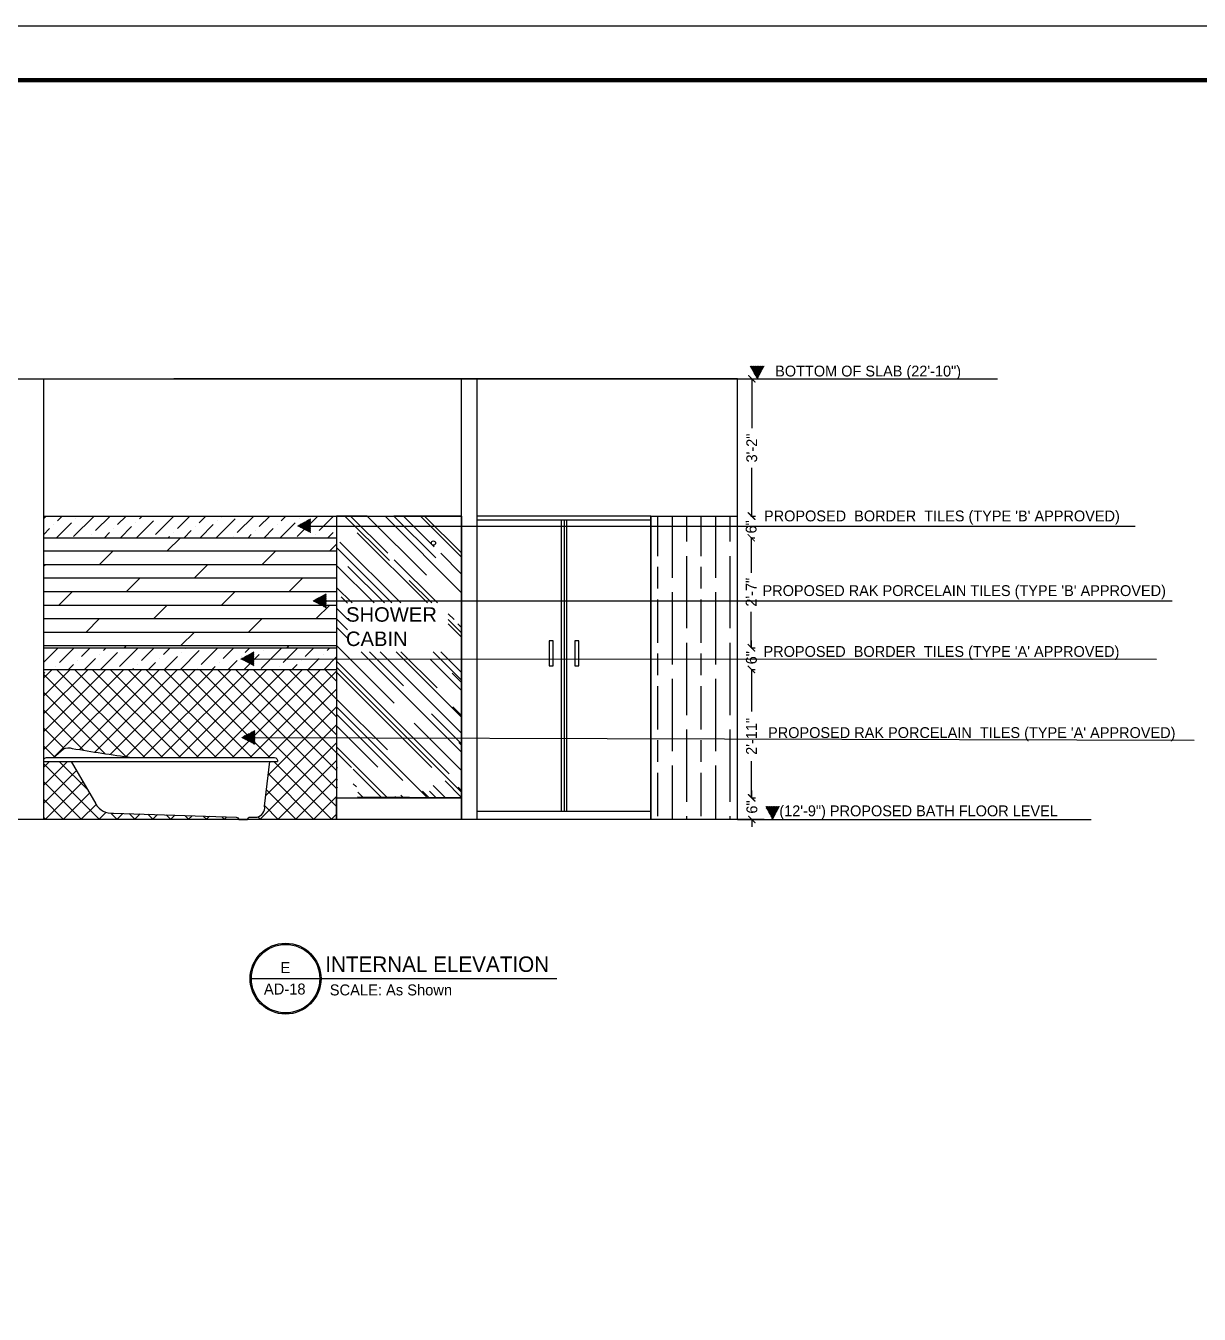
# Model space of a CAD drawing. Extents: x 10753 to 18704, y -5361 to 1140.
# Drawn here: x 16395.6 to 16720.4, y -3679.6 to -3322.9 of the extents above; entities that cross this region are included whole.
import ezdxf

# ---------------------------------------------------------------- set-up
doc = ezdxf.new("R2010")
doc.units = 0
doc.header["$LTSCALE"] = 30
doc.header["$MEASUREMENT"] = 0
doc.header["$PDMODE"] = 3
doc.linetypes.add('ACAD_ISO02W100', pattern=[15, 12, -3])
doc.layers.get('0').update_dxf_attribs({"linetype": 'CONTINUOUS'})
doc.layers.get('DEFPOINTS').update_dxf_attribs({"linetype": 'CONTINUOUS'})
for name, color, linetype in [('DIM', 6, 'CONTINUOUS'), ('SEAL', 1, 'CONTINUOUS'), ('SLINE', 3, 'CONTINUOUS'), ('WALL', 2, 'CONTINUOUS'), ('WL', 9, 'CONTINUOUS')]:
    doc.layers.add(name, color=color, linetype=linetype)
doc.styles.add('dim', font='arial.ttf', dxfattribs={"height": 4})
doc.styles.add('SMALL-DIM', font='stylu.ttf', dxfattribs={"height": 2})
doc.styles.get("Standard").update_dxf_attribs({"font": 'stylu.ttf', "height": 3})
doc.styles.add('Text 1-2', font='stylu.ttf', dxfattribs={"height": 1.5})
doc.dimstyles.new('D1', dxfattribs={"dimtxt": 6, "dimasz": 5, "dimexe": 1, "dimexo": 2, "dimgap": 1, "dimtad": 1, "dimdec": 4, "dimzin": 3, "dimdsep": 46, "dimlunit": 4, "dimtxsty": 'Standard', "dimcen": 3, "dimclrd": 7, "dimclre": 7, "dimclrt": 2, "dimadec": 0, "dimazin": 0, "dimtfac": 1, "dimtdec": 4, "dimtofl": 0, "dimtmove": 2, "dimatfit": 3, "dimfxl": 1, "dimfrac": 2, "dimtolj": 1, "dimtzin": 1, "dimarcsym": 0})

# ---------------------------------------------------------------- blocks, each defined once
blk = doc.blocks.new('_ArchTick')
at = {"color": 0, "linetype": 'ByBlock', "const_width": 0.15}
blk.add_lwpolyline([(-0.5, -0.5), (0.5, 0.5)], dxfattribs=at)
blk = doc.blocks.new('*D174')
at = {"layer": 'DEFPOINTS', "color": 0, "transparency": 16777216}
for p in [(16592.59, -3464.61), (16592.59, -3495.05), (16596.4, -3495.05)]:
    blk.add_point(p, dxfattribs=at)
at = {"layer": 'DIM', "color": 4, "lineweight": -2, "transparency": 16777216}
for p, q in [((16596.4, -3464.61), (16597.4, -3464.61)), ((16596.4, -3464.61), (16596.4, -3474.3)), ((16596.4, -3495.05), (16596.4, -3485.1)), ((16596.4, -3495.05), (16597.4, -3495.05))]:
    blk.add_line(p, q, dxfattribs=at)
at = {"layer": 'DIM', "color": 4, "lineweight": -2, "transparency": 16777216, "xscale": 2, "yscale": 2, "zscale": 2}
for p, rotation in [((16596.4, -3464.61), 90), ((16596.4, -3495.05), 270)]:
    blk.add_blockref('_ArchTick', p, dxfattribs=dict(at, rotation=rotation))
at = {"layer": 'DIM', "color": 4, "transparency": 16777216, "insert": (16596.4, -3479.7), "char_height": 3, "attachment_point": 5, "rotation": 90}
blk.add_mtext('\\A1;2\'-7"', dxfattribs=at)
blk = doc.blocks.new('*D175')
at = {"layer": 'DEFPOINTS', "color": 0, "transparency": 16777216}
for p in [(16592.59, -3495.05), (16592.59, -3501.05), (16596.47, -3501.05)]:
    blk.add_point(p, dxfattribs=at)
at = {"layer": 'DIM', "color": 4, "lineweight": -2, "transparency": 16777216}
for p, q in [((16596.47, -3495.05), (16596.47, -3493.05)), ((16596.47, -3495.05), (16597.47, -3495.05)), ((16596.47, -3501.05), (16597.47, -3501.05)), ((16596.47, -3501.05), (16596.47, -3503.05))]:
    blk.add_line(p, q, dxfattribs=at)
at = {"layer": 'DIM', "color": 4, "lineweight": -2, "transparency": 16777216, "xscale": 2, "yscale": 2, "zscale": 2}
for p, rotation in [((16596.47, -3495.05), 270), ((16596.47, -3501.05), 90)]:
    blk.add_blockref('_ArchTick', p, dxfattribs=dict(at, rotation=rotation))
at = {"layer": 'DIM', "color": 4, "transparency": 16777216, "insert": (16596.47, -3497.82), "char_height": 3, "attachment_point": 5, "rotation": 90}
blk.add_mtext('\\A1;6"', dxfattribs=at)
blk = doc.blocks.new('*D176')
at = {"layer": 'DEFPOINTS', "color": 0, "transparency": 16777216}
for p in [(16592.59, -3501.05), (16592.59, -3536.61), (16596.48, -3536.61)]:
    blk.add_point(p, dxfattribs=at)
at = {"layer": 'DIM', "color": 4, "lineweight": -2, "transparency": 16777216}
for p, q in [((16596.48, -3501.05), (16597.48, -3501.05)), ((16596.48, -3501.05), (16596.48, -3512.71)), ((16596.48, -3536.61), (16596.48, -3526.49)), ((16596.48, -3536.61), (16597.48, -3536.61))]:
    blk.add_line(p, q, dxfattribs=at)
at = {"layer": 'DIM', "color": 4, "lineweight": -2, "transparency": 16777216, "xscale": 2, "yscale": 2, "zscale": 2}
for p, rotation in [((16596.48, -3501.05), 90), ((16596.48, -3536.61), 270)]:
    blk.add_blockref('_ArchTick', p, dxfattribs=dict(at, rotation=rotation))
at = {"layer": 'DIM', "color": 4, "transparency": 16777216, "insert": (16596.48, -3519.6), "char_height": 3, "attachment_point": 5, "rotation": 90}
blk.add_mtext('\\A1;2\'-11"', dxfattribs=at)
blk = doc.blocks.new('*D177')
at = {"layer": 'DEFPOINTS', "color": 0, "transparency": 16777216}
for p in [(16592.59, -3536.61), (16592.59, -3542.61), (16596.6, -3542.61)]:
    blk.add_point(p, dxfattribs=at)
at = {"layer": 'DIM', "color": 4, "lineweight": -2, "transparency": 16777216}
for p, q in [((16596.6, -3536.61), (16596.6, -3534.61)), ((16596.6, -3536.61), (16597.6, -3536.61)), ((16596.6, -3542.61), (16597.6, -3542.61)), ((16596.6, -3542.61), (16596.6, -3544.61))]:
    blk.add_line(p, q, dxfattribs=at)
at = {"layer": 'DIM', "color": 4, "lineweight": -2, "transparency": 16777216, "xscale": 2, "yscale": 2, "zscale": 2}
for p, rotation in [((16596.6, -3536.61), 270), ((16596.6, -3542.61), 90)]:
    blk.add_blockref('_ArchTick', p, dxfattribs=dict(at, rotation=rotation))
at = {"layer": 'DIM', "color": 4, "transparency": 16777216, "insert": (16596.6, -3539.15), "char_height": 3, "attachment_point": 5, "rotation": 90}
blk.add_mtext('\\A1;6"', dxfattribs=at)
blk = doc.blocks.new('*D178')
at = {"layer": 'DEFPOINTS', "color": 0, "transparency": 16777216}
for p in [(16592.59, -3458.61), (16592.59, -3464.61), (16596.4, -3464.61)]:
    blk.add_point(p, dxfattribs=at)
at = {"layer": 'DIM', "color": 4, "lineweight": -2, "transparency": 16777216}
for p, q in [((16596.4, -3458.61), (16597.4, -3458.61)), ((16596.4, -3458.61), (16596.4, -3458.78)), ((16596.4, -3464.61), (16596.4, -3464.44)), ((16596.4, -3464.61), (16597.4, -3464.61))]:
    blk.add_line(p, q, dxfattribs=at)
at = {"layer": 'DIM', "color": 4, "lineweight": -2, "transparency": 16777216, "xscale": 2, "yscale": 2, "zscale": 2}
for p, rotation in [((16596.4, -3458.61), 90), ((16596.4, -3464.61), 270)]:
    blk.add_blockref('_ArchTick', p, dxfattribs=dict(at, rotation=rotation))
at = {"layer": 'DIM', "color": 4, "transparency": 16777216, "insert": (16596.4, -3461.61), "char_height": 3, "attachment_point": 5, "rotation": 90}
blk.add_mtext('\\A1;6"', dxfattribs=at)
blk = doc.blocks.new('*D185')
at = {"layer": 'DEFPOINTS', "color": 0, "transparency": 16777216}
for p in [(16592.59, -3420.61), (16592.59, -3458.61), (16596.57, -3458.61)]:
    blk.add_point(p, dxfattribs=at)
at = {"layer": 'DIM', "color": 4, "lineweight": -2, "transparency": 16777216}
for p, q in [((16596.57, -3420.61), (16597.57, -3420.61)), ((16596.57, -3420.61), (16596.57, -3434.29)), ((16596.57, -3458.61), (16596.57, -3445.27)), ((16596.57, -3458.61), (16597.57, -3458.61))]:
    blk.add_line(p, q, dxfattribs=at)
at = {"layer": 'DIM', "color": 4, "lineweight": -2, "transparency": 16777216, "xscale": 2, "yscale": 2, "zscale": 2}
for p, rotation in [((16596.57, -3420.61), 90), ((16596.57, -3458.61), 270)]:
    blk.add_blockref('_ArchTick', p, dxfattribs=dict(at, rotation=rotation))
at = {"layer": 'DIM', "color": 4, "transparency": 16777216, "insert": (16596.57, -3439.78), "char_height": 3, "attachment_point": 5, "rotation": 90}
blk.add_mtext('\\A1;3\'-2"', dxfattribs=at)

msp = doc.modelspace()

# ---------------------------------------------------------------- hatches: boundary and pattern name
h = msp.add_hatch()
h.set_pattern_fill('ANSI31', color=230, angle=90, style=0)
h.set_pattern_definition([(135, (13422.12038, -20828.34541), (-0.08838834765, -0.08838834765), [])])
h.paths.add_polyline_path([(16598.09429, -3420.72674), (16599.9907, -3417.08976), (16596.14693, -3417.08976)])
h = msp.add_hatch()
h.set_pattern_fill('ANSI31', color=230, style=0)
h.set_pattern_definition([(45, (-936.82573, -285.35732), (-0.08838834765, 0.08838834765), [])])
h.paths.add_polyline_path([(16470.79295, -3461.33122), (16474.42992, -3463.22763), (16474.42992, -3459.38387)])
h = msp.add_hatch()
h.set_pattern_fill('ANSI31', color=230, style=0)
h.set_pattern_definition([(45, (-932.544, -306.1257), (-0.08838834765, 0.08838834765), [])])
h.paths.add_polyline_path([(16475.07467, -3482.09961), (16478.71164, -3483.99602), (16478.71164, -3480.15225)])
h = msp.add_hatch()
h.set_pattern_fill('ANSI31', color=230, style=0)
h.set_pattern_definition([(45, (-952.5121, -322.1995), (-0.08838834765, 0.08838834765), [])])
h.paths.add_polyline_path([(16455.10657, -3498.17341), (16458.74354, -3500.06982), (16458.74354, -3496.22605)])
h = msp.add_hatch()
h.set_pattern_fill('ANSI31', color=230, style=0)
h.set_pattern_definition([(45, (-952.27872, -343.9555), (-0.08838834765, 0.08838834765), [])])
h.paths.add_polyline_path([(16455.33995, -3519.9294), (16458.97692, -3521.82581), (16458.97692, -3517.98205)])
h = msp.add_hatch()
h.set_pattern_fill('ANSI31', color=230, angle=90, style=0)
h.set_pattern_definition([(135, (13426.3685, -20950.26262), (-0.08838834765, -0.08838834765), [])])
h.paths.add_polyline_path([(16602.3424, -3542.64395), (16604.23881, -3539.00698), (16600.39504, -3539.00698)])

# ---------------------------------------------------------------- linework, layer by layer
at = {"linetype": 'ACAD_ISO02W100'}
for p, q in [((16592.58704, -3420.61022), (16664.56332, -3420.61022)), ((16592.58704, -3542.61022), (16690.49351, -3542.61022))]:
    msp.add_line(p, q, dxfattribs=at)
at = {"color": 200}
for p, q in [((16568.58704, -3458.61022), (16520.58704, -3458.61022)), ((16568.58704, -3542.61022), (16568.58704, -3458.61022)), ((16568.58704, -3459.75149), (16520.58704, -3459.75149)), ((16543.90228, -3512.61022), (16543.90228, -3459.75149)), ((16544.58704, -3459.75149), (16544.58704, -3512.61022)), ((16545.2718, -3459.75149), (16545.2718, -3512.6259)), ((16540.47848, -3493.1906), (16540.47848, -3500.0382)), ((16541.61975, -3493.1906), (16540.47848, -3493.1906)), ((16541.61975, -3500.0382), (16541.61975, -3493.1906)), ((16547.55433, -3493.1906), (16547.55433, -3500.0382)), ((16548.6956, -3493.1906), (16547.55433, -3493.1906)), ((16548.6956, -3500.0382), (16548.6956, -3493.1906)), ((16540.47848, -3500.0382), (16541.61975, -3500.0382)), ((16547.55433, -3500.0382), (16548.6956, -3500.0382)), ((16543.90228, -3540.3249), (16543.90228, -3512.61022)), ((16544.58704, -3512.61022), (16544.58704, -3540.3249)), ((16545.2718, -3512.6259), (16545.2718, -3540.3249)), ((16400.58704, -3526.55207), (16465.2646, -3526.55207)), ((16520.58704, -3540.3249), (16568.58704, -3540.3249))]:
    msp.add_line(p, q, dxfattribs=at)
at = {"color": 230}
for p, q in [((16474.3536, -3461.42867), (16702.67343, -3461.42867)), ((16475.20291, -3482.11271), (16712.88562, -3482.11271)), ((16455.10657, -3498.17341), (16708.54833, -3498.22705)), ((16458.98076, -3519.93065), (16718.9738, -3520.60862))]:
    msp.add_line(p, q, dxfattribs=at)
at = {"color": 200}
for points in [[(16403.28472, -3525.44735), (16406.02593, -3523.01832, -0.179838239), (16408.47193, -3522.93405, 0.007483918), (16424.87703, -3525.44735, 1.147383764)], [(16400.58704, -3526.55207), (16400.58704, -3526.03221, -0.322956529), (16401.29616, -3525.44735), (16464.48228, -3525.44735, -0.465484734), (16465.2646, -3526.55207, 1.294261965)], [(16408.14493, -3526.55207), (16414.9938, -3538.28379, 0.301804176), (16419.8407, -3540.81045), (16453.87435, -3541.96849, -0.330752895), (16454.53719, -3542.62256), (16456.9853, -3542.62256, -0.439757724), (16457.70419, -3541.96252), (16459.64713, -3541.96252, 0.374746357), (16461.7138, -3538.93728), (16463.1907, -3526.55207)]]:
    msp.add_lwpolyline(points, format="xyb", dxfattribs=at)
at = {"layer": 'DIM', "color": 3}
for p, q in [((16434.76919, -3468.23356), (16438.39253, -3464.61022)), ((16479.76919, -3468.23356), (16481.6387, -3466.36405)), ((16400.58704, -3468.23356), (16481.6387, -3468.23356)), ((16416.01919, -3471.98356), (16419.76919, -3468.23356)), ((16461.01919, -3471.98356), (16464.76919, -3468.23356)), ((16400.58704, -3471.98356), (16481.6387, -3471.98356)), ((16400.58704, -3472.41572), (16401.01919, -3471.98356)), ((16442.26919, -3475.73356), (16446.01919, -3471.98356)), ((16400.58704, -3475.73356), (16481.6387, -3475.73356)), ((16423.51919, -3479.48356), (16427.26919, -3475.73356)), ((16468.51919, -3479.48356), (16472.26919, -3475.73356)), ((16400.58704, -3479.48356), (16481.6387, -3479.48356)), ((16404.76919, -3483.23356), (16408.51919, -3479.48356)), ((16449.76919, -3483.23356), (16453.51919, -3479.48356)), ((16400.58704, -3483.23356), (16481.6387, -3483.23356)), ((16431.01919, -3486.98356), (16434.76919, -3483.23356)), ((16476.01919, -3486.98356), (16479.76919, -3483.23356)), ((16400.58704, -3486.98356), (16481.6387, -3486.98356)), ((16412.26919, -3490.73356), (16416.01919, -3486.98356)), ((16457.26919, -3490.73356), (16461.01919, -3486.98356)), ((16400.58704, -3490.73356), (16481.6387, -3490.73356)), ((16438.51919, -3494.48356), (16442.26919, -3490.73356)), ((16400.58704, -3494.48356), (16481.6387, -3494.48356)), ((16422.95569, -3495.04706), (16423.51919, -3494.48356)), ((16467.95569, -3495.04706), (16468.51919, -3494.48356))]:
    msp.add_line(p, q, dxfattribs=at)
at = {"layer": 'SEAL', "color": 1}
msp.add_lwpolyline([(17122.52203, -3322.886), (17122.52203, -3985.70887), (16135.26853, -3985.70887), (16135.26853, -3322.886)], close=True, dxfattribs=at)
at = {"layer": 'SLINE'}
msp.add_line((16457.7039, -3586.65905), (16542.61213, -3586.65905), dxfattribs=at)
for radius in [9.81095, 9.47309]:
    msp.add_circle((16467.51485, -3586.65905), radius, dxfattribs=at)
at = {"layer": 'WALL', "color": 9}
for p, q in [((16383.1749, -3420.61022), (16592.58704, -3420.61022)), ((16400.58704, -3542.61022), (16400.58704, -3420.61022)), ((16592.58704, -3420.61022), (16436.58704, -3420.61022)), ((16516.25415, -3458.61022), (16516.25415, -3420.61022)), ((16516.25415, -3542.61022), (16516.25415, -3420.61022)), ((16520.58704, -3542.61022), (16520.58704, -3420.61022)), ((16592.58704, -3542.61022), (16592.58704, -3420.61022)), ((16599.96009, -3542.61022), (16382.69621, -3542.61022))]:
    msp.add_line(p, q, dxfattribs=at)
at = {"layer": 'WALL'}
msp.add_line((16592.58704, -3542.61022), (16592.58704, -3420.61022), dxfattribs=at)
at = {"layer": 'WALL', "color": 3}
for p, q in [((16400.58704, -3458.61022), (16493.80132, -3458.61022)), ((16400.58704, -3459.2897), (16401.26651, -3458.61022)), ((16404.41035, -3459.8858), (16405.68593, -3458.61022)), ((16408.82977, -3464.30522), (16414.35404, -3458.78095)), ((16409.3822, -3459.33337), (16409.3822, -3459.33337)), ((16414.90647, -3462.64794), (16418.94418, -3458.61022)), ((16420.98317, -3460.99066), (16423.3636, -3458.61022)), ((16427.05987, -3459.33337), (16427.78302, -3458.61022)), ((16431.47928, -3463.75279), (16436.62185, -3458.61022)), ((16432.03171, -3458.78095), (16432.03171, -3458.78095)), ((16437.55598, -3462.09551), (16441.04127, -3458.61022)), ((16443.63268, -3460.43823), (16445.46069, -3458.61022)), ((16448.29952, -3464.61022), (16453.57637, -3459.33337)), ((16449.70938, -3458.78095), (16449.8801, -3458.61022)), ((16454.1288, -3463.20036), (16458.71894, -3458.61022)), ((16460.2055, -3461.54308), (16463.13836, -3458.61022)), ((16466.2822, -3459.8858), (16467.55777, -3458.61022)), ((16470.70161, -3464.30522), (16476.22588, -3458.78095)), ((16471.25404, -3459.33337), (16471.25404, -3459.33337)), ((16476.77831, -3462.64794), (16480.81603, -3458.61022)), ((16481.6387, -3458.61022), (16481.6387, -3542.61022)), ((16481.6387, -3458.61022), (16516.25416, -3458.61022)), ((16490.12359, -3458.61022), (16481.6387, -3458.61022)), ((16483.94623, -3458.61022), (16496.23335, -3470.89734)), ((16485.49065, -3458.61022), (16495.79224, -3468.91181)), ((16490.12359, -3458.61022), (16506.49258, -3474.97921)), ((16495.13027, -3458.76339), (16516.25416, -3479.88728)), ((16516.25415, -3458.61022), (16497.51427, -3458.61022)), ((16497.51427, -3458.61022), (16509.08483, -3470.18078)), ((16500.1617, -3458.61022), (16508.6432, -3467.09172)), ((16504.90495, -3458.61022), (16516.25416, -3469.95943)), ((16506.00796, -3458.61022), (16516.08891, -3468.69117)), ((16516.25415, -3458.61022), (16516.25415, -3542.61022)), ((16568.58704, -3458.61022), (16532.58704, -3458.61022)), ((16568.58704, -3458.61022), (16568.58704, -3542.61022)), ((16568.58704, -3458.61022), (16568.58704, -3540.3249)), ((16568.58704, -3458.61022), (16568.58704, -3540.3249)), ((16568.58704, -3458.61022), (16592.58704, -3458.61022)), ((16570.59678, -3469.6865), (16570.59678, -3458.61022)), ((16574.59678, -3475.6865), (16574.59678, -3458.61022)), ((16578.59678, -3465.6865), (16578.59678, -3458.61022)), ((16582.59678, -3469.6865), (16582.59678, -3458.61022)), ((16586.59678, -3475.6865), (16586.59678, -3458.61022)), ((16590.59678, -3465.6865), (16590.59678, -3458.61022)), ((16400.58704, -3463.70912), (16402.20064, -3462.09551)), ((16403.3055, -3460.99066), (16403.3055, -3460.99066)), ((16404.10535, -3464.61022), (16408.27734, -3460.43823)), ((16417.3636, -3464.61022), (16418.77346, -3463.20036)), ((16419.87831, -3462.09551), (16419.87831, -3462.09551)), ((16421.78302, -3464.61022), (16424.85016, -3461.54308)), ((16425.95501, -3460.43823), (16425.95501, -3460.43823)), ((16426.20243, -3464.61022), (16430.92686, -3459.8858)), ((16436.45113, -3463.20036), (16436.45113, -3463.20036)), ((16439.46069, -3464.61022), (16441.42297, -3462.64794)), ((16442.52783, -3461.54308), (16442.52783, -3461.54308)), ((16443.8801, -3464.61022), (16447.49967, -3460.99066)), ((16448.60453, -3459.8858), (16448.60453, -3459.8858)), ((16459.10064, -3462.64794), (16459.10064, -3462.64794)), ((16461.55777, -3464.61022), (16464.07249, -3462.09551)), ((16465.17734, -3460.99066), (16465.17734, -3460.99066)), ((16465.97719, -3464.61022), (16470.14919, -3460.43823)), ((16479.23544, -3464.61022), (16480.6453, -3463.20036)), ((16487.35402, -3463.23134), (16506.7779, -3482.65521)), ((16400.58704, -3464.61022), (16481.6387, -3464.61022)), ((16413.80161, -3463.75279), (16413.80161, -3463.75279)), ((16435.04127, -3464.61022), (16435.34627, -3464.30522)), ((16453.02394, -3464.30522), (16453.02394, -3464.30522)), ((16457.13836, -3464.61022), (16457.99579, -3463.75279)), ((16475.67346, -3463.75279), (16475.67346, -3463.75279)), ((16482.5556, -3465.82359), (16499.38722, -3482.65521)), ((16481.6387, -3467.33356), (16496.96035, -3482.65521)), ((16510.46329, -3468.91181), (16516.25416, -3474.70268)), ((16578.59678, -3489.6865), (16578.59678, -3469.6865)), ((16590.59678, -3489.6865), (16590.59678, -3469.6865)), ((16481.6387, -3472.29737), (16491.99654, -3482.65521)), ((16484.76138, -3472.552), (16494.86459, -3482.65521)), ((16497.61234, -3470.73191), (16509.53564, -3482.65521)), ((16568.58704, -3473.18241), (16568.61889, -3473.21427)), ((16570.59678, -3478.6865), (16570.59678, -3472.6865)), ((16582.59678, -3478.6865), (16582.59678, -3472.6865)), ((16501.74879, -3476.41278), (16507.99122, -3482.65521)), ((16481.6387, -3478.36443), (16485.92949, -3482.65521)), ((16482.88652, -3480.93587), (16484.69751, -3482.74686)), ((16574.59678, -3499.6865), (16574.59678, -3479.6865)), ((16586.59678, -3499.6865), (16586.59678, -3479.6865)), ((16481.6387, -3484.10038), (16484.69751, -3487.15919)), ((16570.59678, -3493.6865), (16570.59678, -3481.6865)), ((16582.59678, -3493.6865), (16582.59678, -3481.6865)), ((16481.6387, -3487.07873), (16484.69751, -3490.13754)), ((16512.54141, -3485.66098), (16514.15863, -3487.27821)), ((16512.54141, -3487.2054), (16516.25416, -3490.91815)), ((16481.6387, -3489.39529), (16484.69751, -3492.4541)), ((16512.54141, -3488.41872), (16516.25416, -3492.13147)), ((16515.18659, -3488.41737), (16516.25415, -3489.48493)), ((16516.25415, -3536.41737), (16516.25415, -3488.41737)), ((16516.25415, -3489.48493), (16516.25415, -3489.48493)), ((16516.25415, -3491.04624), (16516.25415, -3491.04624)), ((16516.25415, -3491.04624), (16516.25415, -3491.04624)), ((16400.58704, -3495.04706), (16481.6387, -3495.04706)), ((16400.58704, -3499.06446), (16404.41035, -3495.24114)), ((16404.96278, -3499.10813), (16409.02385, -3495.04706)), ((16411.03948, -3497.45085), (16413.44326, -3495.04706)), ((16417.11618, -3495.79357), (16417.86268, -3495.04706)), ((16421.53559, -3500.21299), (16426.70152, -3495.04706)), ((16422.08802, -3495.24114), (16422.08802, -3495.24114)), ((16427.61229, -3498.5557), (16431.12093, -3495.04706)), ((16433.68899, -3496.89842), (16435.54035, -3495.04706)), ((16439.76569, -3495.24114), (16439.95977, -3495.04706)), ((16444.18511, -3499.66056), (16448.7986, -3495.04706)), ((16450.26181, -3498.00328), (16453.21802, -3495.04706)), ((16456.33851, -3496.346), (16457.63744, -3495.04706)), ((16460.75792, -3500.76541), (16466.2822, -3495.24114)), ((16466.83462, -3499.10813), (16470.89569, -3495.04706)), ((16472.91132, -3497.45085), (16475.31511, -3495.04706)), ((16478.98802, -3495.79357), (16479.73453, -3495.04706)), ((16481.6387, -3494.46942), (16497.55757, -3510.38828)), ((16516.25415, -3494.91557), (16516.25415, -3494.91557)), ((16578.59678, -3513.6865), (16578.59678, -3493.6865)), ((16590.59678, -3513.6865), (16590.59678, -3493.6865)), ((16409.93462, -3498.5557), (16409.93462, -3498.5557)), ((16411.86268, -3501.04706), (16414.90647, -3498.00328)), ((16416.01132, -3496.89842), (16416.01132, -3496.89842)), ((16416.2821, -3501.04706), (16420.98317, -3496.346)), ((16432.58414, -3498.00328), (16432.58414, -3498.00328)), ((16433.95977, -3501.04706), (16437.55598, -3497.45085)), ((16438.37919, -3501.04706), (16443.63268, -3495.79357)), ((16438.66084, -3496.346), (16438.66084, -3496.346)), ((16451.63744, -3501.04706), (16454.1288, -3498.5557)), ((16455.23365, -3497.45085), (16455.23365, -3497.45085)), ((16456.05686, -3501.04706), (16460.2055, -3496.89842)), ((16461.31035, -3495.79357), (16461.31035, -3495.79357)), ((16471.80647, -3498.5557), (16471.80647, -3498.5557)), ((16473.73453, -3501.04706), (16476.77831, -3498.00328)), ((16477.88317, -3496.89842), (16477.88317, -3496.89842)), ((16478.15394, -3501.04706), (16481.6387, -3497.5623)), ((16481.6387, -3498.77143), (16512.83493, -3529.96766)), ((16488.41834, -3496.17493), (16516.08891, -3523.8455)), ((16490.73489, -3496.17493), (16500.14983, -3505.58986)), ((16493.71325, -3496.17493), (16516.25416, -3518.71583)), ((16498.12557, -3496.17493), (16516.25416, -3514.30351)), ((16499.4492, -3496.17493), (16509.47039, -3506.19612)), ((16507.54051, -3498.19918), (16516.25416, -3506.91283)), ((16508.3843, -3496.17493), (16516.25416, -3504.04478)), ((16510.48007, -3496.17493), (16516.25416, -3501.94901)), ((16570.59678, -3502.6865), (16570.59678, -3496.6865)), ((16582.59678, -3502.6865), (16582.59678, -3496.6865)), ((16400.58704, -3501.04706), (16481.6387, -3501.04706)), ((16400.58704, -3503.40261), (16402.94259, -3501.04706)), ((16400.58704, -3508.35236), (16407.89234, -3501.04706)), ((16400.58704, -3513.30211), (16412.84208, -3501.04706)), ((16400.58704, -3518.25186), (16417.79183, -3501.04706)), ((16400.58704, -3523.2016), (16422.74158, -3501.04706)), ((16400.58704, -3502.18123), (16400.8576, -3501.91066)), ((16423.35527, -3525.23533), (16400.58704, -3502.4671)), ((16403.3402, -3525.39819), (16427.69133, -3501.04706)), ((16403.85793, -3500.21299), (16403.85793, -3500.21299)), ((16428.51704, -3525.44735), (16404.11675, -3501.04706)), ((16407.44326, -3501.04706), (16408.82977, -3499.66056)), ((16433.46679, -3525.44735), (16409.0665, -3501.04706)), ((16410.42798, -3523.26016), (16432.64107, -3501.04706)), ((16438.41654, -3525.44735), (16414.01625, -3501.04706)), ((16414.69175, -3523.94613), (16437.59082, -3501.04706)), ((16443.36629, -3525.44735), (16418.96599, -3501.04706)), ((16418.98513, -3524.6025), (16442.54057, -3501.04706)), ((16423.30862, -3525.22876), (16447.49032, -3501.04706)), ((16448.31603, -3525.44735), (16423.91574, -3501.04706)), ((16425.12093, -3501.04706), (16425.40258, -3500.76541)), ((16426.50744, -3499.66056), (16426.50744, -3499.66056)), ((16428.03977, -3525.44735), (16452.44006, -3501.04706)), ((16453.26578, -3525.44735), (16428.86549, -3501.04706)), ((16429.54035, -3501.04706), (16431.47928, -3499.10813)), ((16432.98952, -3525.44735), (16457.38981, -3501.04706)), ((16458.21553, -3525.44735), (16433.81524, -3501.04706)), ((16437.93927, -3525.44735), (16462.33956, -3501.04706)), ((16463.16528, -3525.44735), (16438.76498, -3501.04706)), ((16442.88901, -3525.44735), (16467.28931, -3501.04706)), ((16443.08025, -3500.76541), (16443.08025, -3500.76541)), ((16481.6387, -3538.97103), (16443.71473, -3501.04706)), ((16447.21802, -3501.04706), (16448.0521, -3500.21299)), ((16447.83876, -3525.44735), (16472.23905, -3501.04706)), ((16481.6387, -3534.02129), (16448.66448, -3501.04706)), ((16449.15695, -3499.10813), (16449.15695, -3499.10813)), ((16452.78851, -3525.44735), (16477.1888, -3501.04706)), ((16481.6387, -3529.07154), (16453.61423, -3501.04706)), ((16457.73826, -3525.44735), (16481.6387, -3501.54691)), ((16481.6387, -3524.12179), (16458.56397, -3501.04706)), ((16481.6387, -3519.17204), (16463.51372, -3501.04706)), ((16465.72977, -3500.21299), (16465.72977, -3500.21299)), ((16481.6387, -3514.2223), (16468.46347, -3501.04706)), ((16469.31511, -3501.04706), (16470.70161, -3499.66056)), ((16481.6387, -3509.27255), (16473.41322, -3501.04706)), ((16481.6387, -3504.3228), (16478.36296, -3501.04706)), ((16481.6387, -3500.42616), (16516.25416, -3535.04161)), ((16481.6387, -3501.8601), (16507.96091, -3528.1823)), ((16513.64114, -3502.07756), (16516.25415, -3504.69057)), ((16516.25415, -3500.14246), (16516.25415, -3500.14246)), ((16516.25415, -3501.7038), (16516.25415, -3501.7038)), ((16516.25415, -3504.69057), (16516.25415, -3504.69057)), ((16570.59678, -3517.6865), (16570.59678, -3505.6865)), ((16574.59678, -3523.6865), (16574.59678, -3503.6865)), ((16582.59678, -3517.6865), (16582.59678, -3505.6865)), ((16586.59678, -3523.6865), (16586.59678, -3503.6865)), ((16417.5584, -3524.3882), (16400.58704, -3507.41684)), ((16462.688, -3525.44735), (16481.6387, -3506.49666)), ((16481.6387, -3509.25078), (16495.68232, -3523.29439)), ((16516.25415, -3507.54161), (16516.25415, -3507.54161)), ((16516.25415, -3507.54161), (16516.25415, -3507.54161)), ((16516.25415, -3508.49202), (16516.25415, -3508.49202)), ((16411.68665, -3523.4662), (16400.58704, -3512.36659)), ((16462.73817, -3530.34693), (16481.6387, -3511.4464)), ((16481.6387, -3511.45702), (16506.47851, -3536.29684)), ((16513.84479, -3511.37743), (16516.25415, -3513.78679)), ((16462.06802, -3535.96683), (16481.6387, -3516.39615)), ((16481.6387, -3513.44248), (16499.98397, -3531.78775)), ((16481.6387, -3516.64146), (16493.09007, -3528.09282)), ((16503.073, -3515.90372), (16516.25416, -3529.08487)), ((16507.87143, -3513.31146), (16516.25416, -3521.69419)), ((16516.25415, -3515.28025), (16516.25415, -3515.28025)), ((16516.25415, -3516.56995), (16516.25415, -3516.56995)), ((16406.21687, -3522.94617), (16400.58704, -3517.31634)), ((16516.25415, -3518.3349), (16516.25415, -3518.3349)), ((16578.59678, -3537.6865), (16578.59678, -3517.6865)), ((16590.59678, -3537.6865), (16590.59678, -3517.6865)), ((16403.54111, -3525.22016), (16400.58704, -3522.26609)), ((16460.37438, -3542.61022), (16481.6387, -3521.3459)), ((16481.6387, -3522.48789), (16495.44765, -3536.29684)), ((16515.47364, -3521.28796), (16516.25415, -3522.06847)), ((16516.25415, -3522.06847), (16516.25415, -3522.06847)), ((16570.59678, -3526.6865), (16570.59678, -3520.6865)), ((16582.59678, -3526.6865), (16582.59678, -3520.6865)), ((16400.58704, -3528.15135), (16402.18632, -3526.55207)), ((16400.58704, -3533.1011), (16407.13606, -3526.55207)), ((16415.98143, -3542.61022), (16400.58704, -3527.21583)), ((16412.73423, -3534.41328), (16404.87303, -3526.55207)), ((16480.32815, -3542.61022), (16464.26999, -3526.55207)), ((16465.32412, -3542.61022), (16481.6387, -3526.29565)), ((16481.6387, -3524.03214), (16485.79001, -3528.18344)), ((16516.25415, -3525.59829), (16516.25415, -3525.59829)), ((16400.58704, -3538.05085), (16409.59755, -3529.04033)), ((16475.3784, -3542.61022), (16462.77833, -3530.01016)), ((16481.6387, -3528.11354), (16481.85968, -3528.33451)), ((16481.85968, -3528.33451), (16481.85968, -3528.33451)), ((16486.24718, -3528.64061), (16493.9034, -3536.29684)), ((16516.25415, -3528.8567), (16516.25415, -3528.8567)), ((16516.25415, -3528.8567), (16516.25415, -3528.8567)), ((16570.59678, -3541.6865), (16570.59678, -3529.6865)), ((16574.59678, -3542.61022), (16574.59678, -3527.6865)), ((16582.59678, -3541.6865), (16582.59678, -3529.6865)), ((16586.59678, -3542.61022), (16586.59678, -3527.6865)), ((16411.03168, -3542.61022), (16400.58704, -3532.16558)), ((16400.97741, -3542.61022), (16411.42205, -3532.16558)), ((16470.42865, -3542.61022), (16462.25098, -3534.43255)), ((16470.27387, -3542.61022), (16481.6387, -3531.24539)), ((16481.6387, -3531.42282), (16481.85968, -3531.64379)), ((16481.6387, -3533.51876), (16481.85968, -3533.73973)), ((16481.85968, -3531.64379), (16481.85968, -3531.64379)), ((16486.24718, -3532.72201), (16487.13301, -3533.60784)), ((16508.34632, -3533.16763), (16511.59607, -3536.41737)), ((16511.64771, -3531.92091), (16516.14418, -3536.41737)), ((16515.27007, -3533.64255), (16516.25415, -3534.62663)), ((16516.25415, -3531.97924), (16516.25415, -3531.97924)), ((16406.08193, -3542.61022), (16400.58704, -3537.11533)), ((16405.92715, -3542.61022), (16413.24654, -3535.29084)), ((16475.22362, -3542.61022), (16481.6387, -3536.19514)), ((16481.6387, -3542.61022), (16481.6387, -3536.61022)), ((16481.6387, -3536.61022), (16516.25415, -3536.61022)), ((16516.25415, -3536.61022), (16487.45415, -3536.41737)), ((16487.47253, -3535.03438), (16488.85551, -3536.41737)), ((16490.95987, -3536.41737), (16490.95987, -3536.41737)), ((16496.66192, -3536.41737), (16496.85478, -3536.61023)), ((16497.78832, -3536.25396), (16497.95173, -3536.41737)), ((16497.95173, -3536.41737), (16497.95173, -3536.41737)), ((16499.45351, -3535.88266), (16499.98821, -3536.41737)), ((16505.39344, -3534.76286), (16507.04796, -3536.41737)), ((16507.04796, -3536.41737), (16507.04796, -3536.41737)), ((16507.36179, -3534.76261), (16509.01655, -3536.41737)), ((16410.8769, -3542.61022), (16415.07005, -3538.41708)), ((16415.82665, -3542.61022), (16417.82908, -3540.6078)), ((16420.93118, -3542.61022), (16419.15626, -3540.83531)), ((16420.7764, -3542.61022), (16422.48616, -3540.90046)), ((16425.88092, -3542.61022), (16424.23052, -3540.95982)), ((16425.72614, -3542.61022), (16427.27303, -3541.06334)), ((16430.83067, -3542.61022), (16429.35462, -3541.13417)), ((16430.67589, -3542.61022), (16432.05989, -3541.22622)), ((16435.78042, -3542.61022), (16434.47872, -3541.30853)), ((16435.62564, -3542.61022), (16436.84676, -3541.3891)), ((16440.73017, -3542.61022), (16439.60282, -3541.48288)), ((16440.57539, -3542.61022), (16441.63363, -3541.55198)), ((16445.67991, -3542.61022), (16444.72693, -3541.65724)), ((16445.52513, -3542.61022), (16446.42049, -3541.71487)), ((16465.4789, -3542.61022), (16461.72362, -3538.85494)), ((16480.17337, -3542.61022), (16481.6387, -3541.14489)), ((16578.59678, -3542.61022), (16578.59678, -3541.6865)), ((16590.59678, -3542.61022), (16590.59678, -3541.6865)), ((16401.13219, -3542.61022), (16400.58704, -3542.06508)), ((16450.62966, -3542.61022), (16449.85103, -3541.83159)), ((16450.47488, -3542.61022), (16451.20736, -3541.87775)), ((16460.52916, -3542.61022), (16459.82787, -3541.90894))]:
    msp.add_line(p, q, dxfattribs=at)
msp.add_circle((16508.45416, -3466.09683), 0.585, dxfattribs=at)
at = {"layer": 'WL', "const_width": 1.25535}
msp.add_lwpolyline([(17107.45787, -3337.95015), (17107.45787, -3970.64471), (16150.33269, -3970.64471), (16150.33269, -3337.95015)], close=True, dxfattribs=at)

# ---------------------------------------------------------------- texts
at = {"color": 230, "char_height": 3, "attachment_point": 1, "style": 'Text 1-2'}
for s, insert in [('     BOTTOM OF SLAB (22\'-10")', (16597.46373, -3416.97321)), ("   PROPOSED  BORDER  TILES (TYPE 'B' APPROVED)", (16596.59411, -3457.07843)), ("  PROPOSED RAK PORCELAIN TILES (TYPE 'B' APPROVED)", (16597.31518, -3477.74936)), ("   PROPOSED  BORDER  TILES (TYPE 'A' APPROVED)", (16596.47314, -3494.59184)), ("        PROPOSED RAK PORCELAIN  TILES (TYPE 'A' APPROVED)", (16592.14922, -3517.05145)), ('      (12\'-9") PROPOSED BATH FLOOR LEVEL', (16597.4989, -3538.71481))]:
    msp.add_mtext_dynamic_manual_height_columns(s, width=161.6099882, gutter_width=1, heights=[0], dxfattribs=dict(at, insert=insert))
at = {"layer": 'DIM', "color": 4, "style": 'dim'}
for s, p in [('SHOWER', (16484.25069, -3487.84883)), ('CABIN', (16484.22341, -3494.58371))]:
    msp.add_text(s, height=4, dxfattribs=at).set_placement(p)
at = {"layer": 'SLINE', "style": 'SMALL-DIM'}
for s, height, p in [('INTERNAL ELEVATION', 4.2757912, (16478.49796, -3584.79597, 0.04541)), ('E', 3.0375, (16466.08499, -3585.1283)), ('AD-18', 3.0375, (16461.52213, -3591.05444)), ('SCALE: As Shown', 3.0375, (16479.73907, -3591.30495, 0.06863))]:
    msp.add_text(s, height=height, dxfattribs=at).set_placement(p)

# ---------------------------------------------------------------- dimensions: what is measured, and where the dimension line sits
at = {"layer": 'DIM'}
for base, p1, p2, override, picture, middle in [((16596.56797, -3458.61022), (16592.58704, -3420.61022), (16592.58704, -3458.61022), {"dimtxt": 3, "dimasz": 2, "dimexo": 9, "dimblk": 'ArchTick', "dimclrd": 4, "dimclre": 4, "dimclrt": 4, "dimldrblk": 'ArchTick', "dimfxlon": 1}, '*D185', (16596.56797, -3439.77732)), ((16596.39565, -3464.61022), (16592.58704, -3458.61022), (16592.58704, -3464.61022), {"dimtxt": 3, "dimasz": 2, "dimexo": 9, "dimtad": 0, "dimblk": 'ArchTick', "dimclrd": 4, "dimclre": 4, "dimclrt": 4, "dimldrblk": 'ArchTick', "dimfxlon": 1}, '*D178', (16596.39565, -3461.61022)), ((16596.47314, -3501.04706), (16592.58704, -3495.04706), (16592.58704, -3501.04706), {"dimtxt": 3, "dimasz": 2, "dimexo": 9, "dimblk": 'ArchTick', "dimclrd": 4, "dimclre": 4, "dimclrt": 4, "dimldrblk": 'ArchTick', "dimfxlon": 1}, '*D175', (16596.47314, -3497.81584)), ((16596.5974, -3542.61022), (16592.58704, -3536.61022), (16592.58704, -3542.61022), {"dimtxt": 3, "dimasz": 2, "dimexo": 9, "dimtad": 0, "dimblk": 'ArchTick', "dimclrd": 4, "dimclre": 4, "dimclrt": 4, "dimldrblk": 'ArchTick', "dimfxlon": 1}, '*D177', (16596.5974, -3539.14616))]:
    dim = msp.add_linear_dim(base=base, p1=p1, p2=p2, angle=90, dimstyle='D1', override=override, dxfattribs=at)
    dim.commit()
    dim.dimension.update_dxf_attribs({"geometry": picture, "text_midpoint": middle, "dimtype": 160})
for base, p1, p2, text, picture, middle in [((16596.39565, -3495.04706), (16592.58704, -3464.61022), (16592.58704, -3495.04706), '2\'-7"', '*D174', (16596.39565, -3479.6984)), ((16596.47991, -3536.61022), (16592.58704, -3501.04706), (16592.58704, -3536.61022), '2\'-11"', '*D176', (16596.47991, -3519.60063))]:
    dim = msp.add_linear_dim(base=base, p1=p1, p2=p2, angle=90, text=text, dimstyle='D1', override={"dimtxt": 3, "dimasz": 2, "dimexo": 9, "dimblk": 'ArchTick', "dimclrd": 4, "dimclre": 4, "dimclrt": 4, "dimldrblk": 'ArchTick', "dimfxlon": 1}, dxfattribs=at)
    dim.commit()
    dim.dimension.update_dxf_attribs({"geometry": picture, "text_midpoint": middle, "dimtype": 160})

doc.saveas('drawing.dxf')
